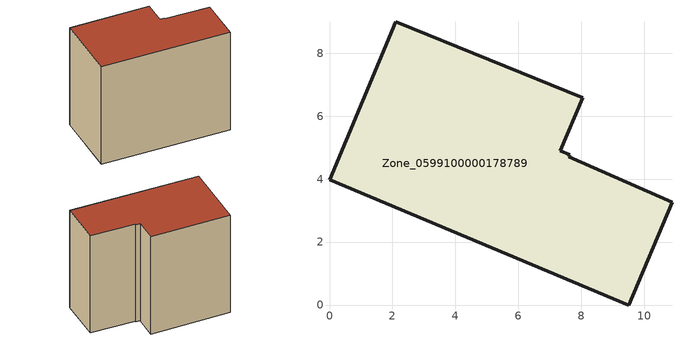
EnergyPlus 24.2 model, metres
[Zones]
Zone_0599100000178789
 floor ground (C_G): 0,3.98 2.11,8.99 8.04,6.58 7.33,4.9 7.63,4.77 7.61,4.71 10.88,3.26 9.5,0 z0
 wall outside (C_F): 2.11,8.99 0,3.98 9.5,0 10.88,3.26 7.61,4.71 7.63,4.77 7.33,4.9 8.04,6.58 2.11,8.99 z0:8.57
 roof outside (C_R): 10.88,3.26 7.61,4.71 7.63,4.77 7.33,4.9 8.04,6.58 2.11,8.99 0,3.98 9.5,0 z8.57
[BUILDING]
Pand.0599100000178789: North Axis=0; Terrain=City; Loads Convergence Tolerance Value=0.04; Temperature Convergence Tolerance Value=0.4; Solar Distribution=FullExterior; Maximum Number of Warmup Days=25; Minimum Number of Warmup Days=1
[Site:Location]
Rotterdam.The.Hague.AP_ZH_NLD Design_Conditions: Latitude=51.96; Longitude=4.45; Time Zone=1; Elevation=-4.5
[SITE:GROUNDTEMPERATURE:BUILDINGSURFACE]
18, 18, 18, 18, 18, 18, 18, 18, 18, 18, 18, 18
[MATERIAL] Thermal Absorptance=0.9; Solar Absorptance=0.7; Visible Absorptance=0.7
Name | Roughness | Thickness | Conductivity | Density | Specific Heat
G.TI.1946 | MediumSmooth | 0.15 | 1 | 540 | 1210
F.TI.1946 | Rough | 0.3 | 0.857143 | 1920 | 840
R.TI.1946 | MediumRough | 0.2 | 0.1 | 1500 | 1000
[CONSTRUCTION]
C_G: G.TI.1946
C_F: F.TI.1946
C_R: R.TI.1946
[ZONE]
Zone_0599100000178789: Type=1; Multiplier=1; Ceiling Height=Autocalculate; Volume=Autocalculate; Floor Area=autocalculate; Part of Total Floor Area=Yes
[ZONEINFILTRATION:DESIGNFLOWRATE]
Infil_Zone_0599100000178789: Zone or ZoneList or Space or SpaceList=Zone_0599100000178789; Schedule=AlwaysOn; Design Flow Rate Calculation Method=Flow/Area; Flow Rate per Floor Area=0.003; Constant Term Coefficient=1; Temperature Term Coefficient=0; Velocity Term Coefficient=0; Velocity Squared Term Coefficient=0
[HVACTEMPLATE:ZONE:IDEALLOADSAIRSYSTEM]
Zone_0599100000178789: Maximum Heating Supply Air Temperature=50; Minimum Cooling Supply Air Temperature=13; Maximum Heating Supply Air Humidity Ratio=0.0156; Minimum Cooling Supply Air Humidity Ratio=0.0077; Heating Limit=NoLimit; Cooling Limit=NoLimit; Dehumidification Control Type=ConstantSensibleHeatRatio; Cooling Sensible Heat Ratio=0.7; Dehumidification Setpoint=60; Humidification Control Type=None; Humidification Setpoint=30; Outdoor Air Method=None; Outdoor Air Flow Rate per Person=0.00944; Outdoor Air Flow Rate per Zone Floor Area=0; Outdoor Air Flow Rate per Zone=0; Demand Controlled Ventilation Type=None; Outdoor Air Economizer Type=NoEconomizer; Heat Recovery Type=None; Sensible Heat Recovery Effectiveness=0.7; Latent Heat Recovery Effectiveness=0.65
[ZONECONTROL:THERMOSTAT]
ThermostatControl_Zone_0599100000178789: Zone or ZoneList=Zone_0599100000178789; Control Type Schedule=DualSetpointControlType; Control 1=Thermostat_Zone_0599100000178789; Temperature Difference Between Cutout And Setpoint=0
[THERMOSTATSETPOINT:DUALSETPOINT]
Thermostat_Zone_0599100000178789: Heating Setpoint Temperature Schedule=HeatingSetpoint_Zone_0599100000178789; Cooling Setpoint Temperature Schedule=CoolingSetpoint_Zone_0599100000178789
[SCHEDULE:COMPACT]
HeatingSetpoint_Zone_0599100000178789: Through: 12/31, For: AllDays, Until: 24:00, 21
CoolingSetpoint_Zone_0599100000178789: Through: 12/31, For: AllDays, Until: 24:00, 24
DualSetpointControlType: Through: 12/31, For: AllDays, Until: 24:00, 4
AlwaysOn: Through: 12/31, For: AllDays, Until: 24:00, 1
